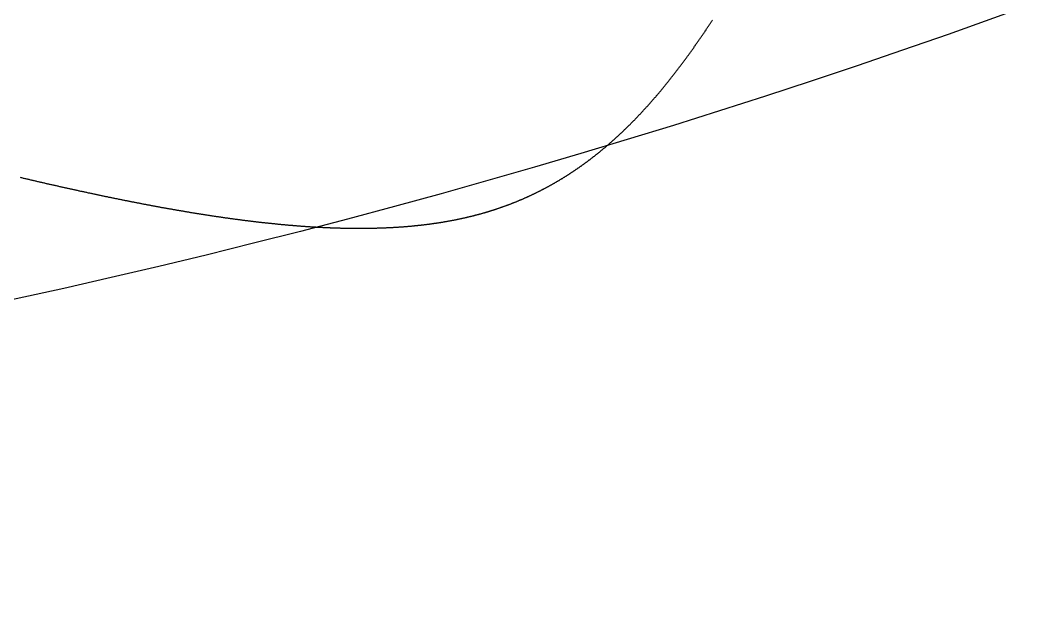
# Model space of a CAD drawing. Header units: millimetres. Extents: x 88 to 97873, y 32 to 55088.
# Drawn here: x 48501.307 to 48502.791, y 5017.401 to 5018.252 of the extents above; entities that cross this region are included whole.
import ezdxf

# ---------------------------------------------------------------- set-up
doc = ezdxf.new("R2010")
doc.units = ezdxf.units.MM
doc.header["$LTSCALE"] = 0.3

msp = doc.modelspace()

# ---------------------------------------------------------------- linework, layer by layer
msp.add_lwpolyline([(48501.3062, 5018.0246), (48501.3073, 5018.0244), (48501.3085, 5018.0241), (48501.3096, 5018.0238), (48501.3108, 5018.0235), (48501.3119, 5018.0233), (48501.3131, 5018.023), (48501.3142, 5018.0227), (48501.3154, 5018.0225), (48501.3166, 5018.0222), (48501.3177, 5018.0219), (48501.3189, 5018.0217), (48501.32, 5018.0214), (48501.3212, 5018.0211), (48501.3223, 5018.0209), (48501.3235, 5018.0206), (48501.3246, 5018.0203), (48501.3257, 5018.0201), (48501.3269, 5018.0198), (48501.328, 5018.0195), (48501.3292, 5018.0193), (48501.3303, 5018.019), (48501.3315, 5018.0187), (48501.3326, 5018.0185), (48501.3338, 5018.0182), (48501.3349, 5018.0179), (48501.3361, 5018.0177), (48501.3372, 5018.0174), (48501.3383, 5018.0171), (48501.3395, 5018.0169), (48501.3406, 5018.0166), (48501.3418, 5018.0164), (48501.3429, 5018.0161), (48501.344, 5018.0158), (48501.3452, 5018.0156), (48501.3463, 5018.0153), (48501.3475, 5018.0151), (48501.3486, 5018.0148), (48501.3497, 5018.0145), (48501.3509, 5018.0143), (48501.352, 5018.014), (48501.3532, 5018.0138), (48501.3543, 5018.0135), (48501.3554, 5018.0133), (48501.3566, 5018.013), (48501.3577, 5018.0127), (48501.3588, 5018.0125), (48501.36, 5018.0122), (48501.3611, 5018.012), (48501.3622, 5018.0117), (48501.3634, 5018.0115), (48501.3645, 5018.0112), (48501.3656, 5018.011), (48501.3668, 5018.0107), (48501.3679, 5018.0105), (48501.369, 5018.0102), (48501.3702, 5018.0099), (48501.3713, 5018.0097), (48501.3724, 5018.0094), (48501.3735, 5018.0092), (48501.3747, 5018.0089), (48501.3758, 5018.0087), (48501.3769, 5018.0084), (48501.378, 5018.0082), (48501.3792, 5018.0079), (48501.3803, 5018.0077), (48501.3814, 5018.0074), (48501.3825, 5018.0072), (48501.3837, 5018.007), (48501.3848, 5018.0067), (48501.3859, 5018.0065), (48501.387, 5018.0062), (48501.3882, 5018.006), (48501.3893, 5018.0057), (48501.3904, 5018.0055), (48501.3915, 5018.0052), (48501.3926, 5018.005), (48501.3938, 5018.0047), (48501.3949, 5018.0045), (48501.396, 5018.0043), (48501.3971, 5018.004), (48501.3982, 5018.0038), (48501.3994, 5018.0035), (48501.4005, 5018.0033), (48501.4016, 5018.0031), (48501.4027, 5018.0028), (48501.4038, 5018.0026), (48501.4049, 5018.0023), (48501.406, 5018.0021), (48501.4072, 5018.0019), (48501.4083, 5018.0016), (48501.4094, 5018.0014), (48501.4105, 5018.0011), (48501.4116, 5018.0009), (48501.4127, 5018.0007), (48501.4138, 5018.0004), (48501.4149, 5018.0002), (48501.4161, 5018), (48501.4172, 5017.9997), (48501.4183, 5017.9995), (48501.4194, 5017.9993), (48501.4205, 5017.999), (48501.4216, 5017.9988), (48501.4227, 5017.9986), (48501.4238, 5017.9983), (48501.4249, 5017.9981), (48501.426, 5017.9979), (48501.4271, 5017.9976), (48501.4282, 5017.9974), (48501.4293, 5017.9972), (48501.4304, 5017.9969), (48501.4315, 5017.9967), (48501.4326, 5017.9965), (48501.4337, 5017.9963), (48501.4348, 5017.996), (48501.4359, 5017.9958), (48501.437, 5017.9956), (48501.4381, 5017.9953), (48501.4392, 5017.9951), (48501.4403, 5017.9949), (48501.4414, 5017.9947), (48501.4425, 5017.9944), (48501.4436, 5017.9942), (48501.4447, 5017.994), (48501.4458, 5017.9938), (48501.4469, 5017.9936), (48501.448, 5017.9933), (48501.4491, 5017.9931), (48501.4502, 5017.9929), (48501.4513, 5017.9927), (48501.4524, 5017.9924), (48501.4535, 5017.9922), (48501.4546, 5017.992), (48501.4557, 5017.9918), (48501.4568, 5017.9916), (48501.4579, 5017.9913), (48501.459, 5017.9911), (48501.46, 5017.9909), (48501.4611, 5017.9907), (48501.4622, 5017.9905), (48501.4633, 5017.9903), (48501.4644, 5017.99), (48501.4655, 5017.9898), (48501.4666, 5017.9896), (48501.4677, 5017.9894), (48501.4687, 5017.9892), (48501.4698, 5017.989), (48501.4709, 5017.9888), (48501.472, 5017.9886), (48501.4731, 5017.9883), (48501.4742, 5017.9881), (48501.4752, 5017.9879), (48501.4763, 5017.9877), (48501.4774, 5017.9875), (48501.4785, 5017.9873), (48501.4796, 5017.9871), (48501.4806, 5017.9869), (48501.4817, 5017.9867), (48501.4828, 5017.9865), (48501.4839, 5017.9863), (48501.485, 5017.986), (48501.486, 5017.9858), (48501.4871, 5017.9856), (48501.4882, 5017.9854), (48501.4893, 5017.9852), (48501.4903, 5017.985), (48501.4914, 5017.9848), (48501.4925, 5017.9846), (48501.4936, 5017.9844), (48501.4946, 5017.9842), (48501.4957, 5017.984), (48501.4968, 5017.9838), (48501.4979, 5017.9836), (48501.4989, 5017.9834), (48501.5, 5017.9832), (48501.5011, 5017.983), (48501.5021, 5017.9828), (48501.5032, 5017.9826), (48501.5043, 5017.9824), (48501.5053, 5017.9822), (48501.5064, 5017.982), (48501.5075, 5017.9818), (48501.5085, 5017.9816), (48501.5096, 5017.9814), (48501.5107, 5017.9812), (48501.5117, 5017.981), (48501.5128, 5017.9809), (48501.5139, 5017.9807), (48501.5149, 5017.9805), (48501.516, 5017.9803), (48501.517, 5017.9801), (48501.5181, 5017.9799), (48501.5192, 5017.9797), (48501.5202, 5017.9795), (48501.5213, 5017.9793), (48501.5223, 5017.9791), (48501.5234, 5017.979), (48501.5245, 5017.9788), (48501.5255, 5017.9786), (48501.5266, 5017.9784), (48501.5276, 5017.9782), (48501.5287, 5017.978), (48501.5297, 5017.9778), (48501.5308, 5017.9777), (48501.5319, 5017.9775), (48501.5329, 5017.9773), (48501.534, 5017.9771), (48501.535, 5017.9769), (48501.5361, 5017.9767), (48501.5371, 5017.9766), (48501.5382, 5017.9764), (48501.5392, 5017.9762), (48501.5403, 5017.976), (48501.5413, 5017.9758), (48501.5424, 5017.9757), (48501.5434, 5017.9755), (48501.5445, 5017.9753), (48501.5455, 5017.9751), (48501.5466, 5017.9749), (48501.5476, 5017.9748), (48501.5486, 5017.9746), (48501.5497, 5017.9744), (48501.5507, 5017.9743), (48501.5518, 5017.9741), (48501.5528, 5017.9739), (48501.5539, 5017.9737), (48501.5549, 5017.9736), (48501.5559, 5017.9734), (48501.557, 5017.9732), (48501.558, 5017.973), (48501.5591, 5017.9729), (48501.5601, 5017.9727), (48501.5611, 5017.9725), (48501.5622, 5017.9724), (48501.5632, 5017.9722), (48501.5643, 5017.972), (48501.5653, 5017.9719), (48501.5663, 5017.9717), (48501.5674, 5017.9715), (48501.5684, 5017.9714), (48501.5694, 5017.9712), (48501.5705, 5017.971), (48501.5715, 5017.9709), (48501.5725, 5017.9707), (48501.5736, 5017.9706), (48501.5746, 5017.9704), (48501.5756, 5017.9702), (48501.5767, 5017.9701), (48501.5777, 5017.9699), (48501.5787, 5017.9698), (48501.5797, 5017.9696), (48501.5808, 5017.9694), (48501.5818, 5017.9693), (48501.5828, 5017.9691), (48501.5838, 5017.969), (48501.5849, 5017.9688), (48501.5859, 5017.9687), (48501.5869, 5017.9685), (48501.5879, 5017.9684), (48501.589, 5017.9682), (48501.59, 5017.9681), (48501.591, 5017.9679), (48501.592, 5017.9678), (48501.5931, 5017.9676), (48501.5941, 5017.9675), (48501.5951, 5017.9673), (48501.5961, 5017.9672), (48501.5971, 5017.967), (48501.5981, 5017.9669), (48501.5992, 5017.9667), (48501.6002, 5017.9666), (48501.6012, 5017.9664), (48501.6022, 5017.9663), (48501.6032, 5017.9661), (48501.6042, 5017.966), (48501.6053, 5017.9658), (48501.6063, 5017.9657), (48501.6073, 5017.9656), (48501.6083, 5017.9654), (48501.6093, 5017.9653), (48501.6103, 5017.9651), (48501.6113, 5017.965), (48501.6123, 5017.9649), (48501.6133, 5017.9647), (48501.6144, 5017.9646), (48501.6154, 5017.9644), (48501.6164, 5017.9643), (48501.6174, 5017.9642), (48501.6184, 5017.964), (48501.6194, 5017.9639), (48501.6204, 5017.9638), (48501.6214, 5017.9636), (48501.6224, 5017.9635), (48501.6234, 5017.9634), (48501.6244, 5017.9632), (48501.6254, 5017.9631), (48501.6264, 5017.963), (48501.6274, 5017.9628), (48501.6284, 5017.9627), (48501.6294, 5017.9626), (48501.6304, 5017.9625), (48501.6314, 5017.9623), (48501.6324, 5017.9622), (48501.6334, 5017.9621), (48501.6344, 5017.9619), (48501.6354, 5017.9618), (48501.6364, 5017.9617), (48501.6374, 5017.9616), (48501.6384, 5017.9614), (48501.6394, 5017.9613), (48501.6404, 5017.9612), (48501.6414, 5017.9611), (48501.6423, 5017.961), (48501.6433, 5017.9608), (48501.6443, 5017.9607), (48501.6453, 5017.9606), (48501.6463, 5017.9605), (48501.6473, 5017.9604), (48501.6483, 5017.9603), (48501.6493, 5017.9601), (48501.6503, 5017.96), (48501.6512, 5017.9599), (48501.6522, 5017.9598), (48501.6532, 5017.9597), (48501.6542, 5017.9596), (48501.6552, 5017.9595), (48501.6562, 5017.9593), (48501.6572, 5017.9592), (48501.6581, 5017.9591), (48501.6591, 5017.959), (48501.6601, 5017.9589), (48501.6611, 5017.9588), (48501.6621, 5017.9587), (48501.663, 5017.9586), (48501.664, 5017.9585), (48501.665, 5017.9584), (48501.666, 5017.9583), (48501.6669, 5017.9582), (48501.6679, 5017.9581), (48501.6689, 5017.958), (48501.6699, 5017.9579), (48501.6708, 5017.9578), (48501.6718, 5017.9577), (48501.6728, 5017.9576), (48501.6738, 5017.9575), (48501.6747, 5017.9574), (48501.6757, 5017.9573), (48501.6767, 5017.9572), (48501.6776, 5017.9571), (48501.6786, 5017.957), (48501.6796, 5017.9569), (48501.6805, 5017.9568), (48501.6815, 5017.9567), (48501.6825, 5017.9566), (48501.6834, 5017.9565), (48501.6844, 5017.9564), (48501.6854, 5017.9563), (48501.6863, 5017.9562), (48501.6873, 5017.9561), (48501.6883, 5017.956), (48501.6892, 5017.956), (48501.6902, 5017.9559), (48501.6912, 5017.9558), (48501.6921, 5017.9557), (48501.6931, 5017.9556), (48501.694, 5017.9555), (48501.695, 5017.9554), (48501.6959, 5017.9553), (48501.6969, 5017.9553), (48501.6979, 5017.9552), (48501.6988, 5017.9551), (48501.6998, 5017.955), (48501.7007, 5017.9549), (48501.7017, 5017.9549), (48501.7026, 5017.9548), (48501.7036, 5017.9547), (48501.7045, 5017.9546), (48501.7055, 5017.9545), (48501.7064, 5017.9545), (48501.7074, 5017.9544), (48501.7083, 5017.9543), (48501.7093, 5017.9542), (48501.7102, 5017.9542), (48501.7112, 5017.9541), (48501.7121, 5017.954), (48501.7131, 5017.954), (48501.714, 5017.9539), (48501.715, 5017.9538), (48501.7159, 5017.9538), (48501.7169, 5017.9537), (48501.7178, 5017.9536), (48501.7187, 5017.9535), (48501.7197, 5017.9535), (48501.7206, 5017.9534), (48501.7216, 5017.9534), (48501.7225, 5017.9533), (48501.7234, 5017.9532), (48501.7244, 5017.9532), (48501.7253, 5017.9531), (48501.7263, 5017.953), (48501.7272, 5017.953), (48501.7281, 5017.9529), (48501.7291, 5017.9529), (48501.73, 5017.9528), (48501.7309, 5017.9527), (48501.7319, 5017.9527), (48501.7328, 5017.9526), (48501.7337, 5017.9526), (48501.7347, 5017.9525), (48501.7356, 5017.9525), (48501.7365, 5017.9524), (48501.7374, 5017.9524), (48501.7384, 5017.9523), (48501.7393, 5017.9523), (48501.7402, 5017.9522), (48501.7412, 5017.9522), (48501.7421, 5017.9521), (48501.743, 5017.9521), (48501.7439, 5017.952), (48501.7449, 5017.952), (48501.7458, 5017.9519), (48501.7467, 5017.9519), (48501.7476, 5017.9518), (48501.7485, 5017.9518), (48501.7495, 5017.9517), (48501.7504, 5017.9517), (48501.7513, 5017.9517), (48501.7522, 5017.9516), (48501.7531, 5017.9516), (48501.7541, 5017.9515), (48501.755, 5017.9515), (48501.7559, 5017.9515), (48501.7568, 5017.9514), (48501.7577, 5017.9514), (48501.7586, 5017.9514), (48501.7595, 5017.9513), (48501.7605, 5017.9513), (48501.7614, 5017.9513), (48501.7623, 5017.9512), (48501.7632, 5017.9512), (48501.7641, 5017.9512), (48501.765, 5017.9511), (48501.7659, 5017.9511), (48501.7668, 5017.9511), (48501.7677, 5017.9511), (48501.7686, 5017.951), (48501.7695, 5017.951), (48501.7705, 5017.951), (48501.7714, 5017.9509), (48501.7723, 5017.9509), (48501.7732, 5017.9509), (48501.7741, 5017.9509), (48501.775, 5017.9509), (48501.7759, 5017.9508), (48501.7768, 5017.9508), (48501.7777, 5017.9508), (48501.7786, 5017.9508), (48501.7795, 5017.9508), (48501.7804, 5017.9507), (48501.7813, 5017.9507), (48501.7822, 5017.9507), (48501.7831, 5017.9507), (48501.7839, 5017.9507), (48501.7848, 5017.9507), (48501.7857, 5017.9507), (48501.7866, 5017.9507), (48501.7875, 5017.9506), (48501.7884, 5017.9506), (48501.7893, 5017.9506), (48501.7902, 5017.9506), (48501.7911, 5017.9506), (48501.792, 5017.9506), (48501.7929, 5017.9506), (48501.7937, 5017.9506), (48501.7946, 5017.9506), (48501.7955, 5017.9506), (48501.7964, 5017.9506), (48501.7973, 5017.9506), (48501.7982, 5017.9506), (48501.7991, 5017.9506), (48501.7999, 5017.9506), (48501.8008, 5017.9506), (48501.8017, 5017.9506), (48501.8026, 5017.9506), (48501.8035, 5017.9506), (48501.8043, 5017.9506), (48501.8052, 5017.9506), (48501.8061, 5017.9506), (48501.807, 5017.9506), (48501.8079, 5017.9506), (48501.8087, 5017.9506), (48501.8096, 5017.9506), (48501.8105, 5017.9507), (48501.8113, 5017.9507), (48501.8122, 5017.9507), (48501.8131, 5017.9507), (48501.814, 5017.9507), (48501.8148, 5017.9507), (48501.8157, 5017.9507), (48501.8166, 5017.9507), (48501.8174, 5017.9508), (48501.8183, 5017.9508), (48501.8192, 5017.9508), (48501.82, 5017.9508), (48501.8209, 5017.9508), (48501.8218, 5017.9509), (48501.8226, 5017.9509), (48501.8235, 5017.9509), (48501.8244, 5017.9509), (48501.8252, 5017.951), (48501.8261, 5017.951), (48501.827, 5017.951), (48501.8278, 5017.951), (48501.8287, 5017.9511), (48501.8295, 5017.9511), (48501.8304, 5017.9511), (48501.8312, 5017.9511), (48501.8321, 5017.9512), (48501.833, 5017.9512), (48501.8338, 5017.9512), (48501.8347, 5017.9513), (48501.8355, 5017.9513), (48501.8364, 5017.9513), (48501.8372, 5017.9514), (48501.8381, 5017.9514), (48501.8389, 5017.9515), (48501.8398, 5017.9515), (48501.8406, 5017.9515), (48501.8415, 5017.9516), (48501.8423, 5017.9516), (48501.8432, 5017.9517), (48501.844, 5017.9517), (48501.8449, 5017.9517), (48501.8457, 5017.9518), (48501.8466, 5017.9518), (48501.8474, 5017.9519), (48501.8482, 5017.9519), (48501.8491, 5017.952), (48501.8499, 5017.952), (48501.8508, 5017.9521), (48501.8516, 5017.9521), (48501.8524, 5017.9522), (48501.8533, 5017.9522), (48501.8541, 5017.9523), (48501.855, 5017.9523), (48501.8558, 5017.9524), (48501.8566, 5017.9525), (48501.8575, 5017.9525), (48501.8583, 5017.9526), (48501.8591, 5017.9526), (48501.86, 5017.9527), (48501.8608, 5017.9527), (48501.8616, 5017.9528), (48501.8625, 5017.9529), (48501.8633, 5017.9529), (48501.8641, 5017.953), (48501.8649, 5017.9531), (48501.8658, 5017.9531), (48501.8666, 5017.9532), (48501.8674, 5017.9533), (48501.8683, 5017.9533), (48501.8691, 5017.9534), (48501.8699, 5017.9535), (48501.8707, 5017.9535), (48501.8715, 5017.9536), (48501.8724, 5017.9537), (48501.8732, 5017.9538), (48501.874, 5017.9538), (48501.8748, 5017.9539), (48501.8756, 5017.954), (48501.8765, 5017.9541), (48501.8773, 5017.9541), (48501.8781, 5017.9542), (48501.8789, 5017.9543), (48501.8797, 5017.9544), (48501.8805, 5017.9545), (48501.8814, 5017.9545), (48501.8822, 5017.9546), (48501.883, 5017.9547), (48501.8838, 5017.9548), (48501.8846, 5017.9549), (48501.8854, 5017.955), (48501.8862, 5017.9551), (48501.887, 5017.9551), (48501.8878, 5017.9552), (48501.8886, 5017.9553), (48501.8895, 5017.9554), (48501.8903, 5017.9555), (48501.8911, 5017.9556), (48501.8919, 5017.9557), (48501.8927, 5017.9558), (48501.8935, 5017.9559), (48501.8943, 5017.956), (48501.8951, 5017.9561), (48501.8959, 5017.9562), (48501.8967, 5017.9563), (48501.8975, 5017.9564), (48501.8983, 5017.9565), (48501.8991, 5017.9566), (48501.8999, 5017.9567), (48501.9007, 5017.9568), (48501.9015, 5017.9569), (48501.9023, 5017.957), (48501.903, 5017.9571), (48501.9038, 5017.9572), (48501.9046, 5017.9573), (48501.9054, 5017.9574), (48501.9062, 5017.9575), (48501.907, 5017.9577), (48501.9078, 5017.9578), (48501.9086, 5017.9579), (48501.9094, 5017.958), (48501.9101, 5017.9581), (48501.9109, 5017.9582), (48501.9117, 5017.9583), (48501.9125, 5017.9585), (48501.9133, 5017.9586), (48501.9141, 5017.9587), (48501.9149, 5017.9588), (48501.9156, 5017.9589), (48501.9164, 5017.9591), (48501.9172, 5017.9592), (48501.918, 5017.9593), (48501.9188, 5017.9594), (48501.9195, 5017.9596), (48501.9203, 5017.9597), (48501.9211, 5017.9598), (48501.9219, 5017.96), (48501.9226, 5017.9601), (48501.9234, 5017.9602), (48501.9242, 5017.9604), (48501.9249, 5017.9605), (48501.9257, 5017.9606), (48501.9265, 5017.9608), (48501.9273, 5017.9609), (48501.928, 5017.961), (48501.9288, 5017.9612), (48501.9296, 5017.9613), (48501.9303, 5017.9614), (48501.9311, 5017.9616), (48501.9319, 5017.9617), (48501.9326, 5017.9619), (48501.9334, 5017.962), (48501.9342, 5017.9622), (48501.9349, 5017.9623), (48501.9357, 5017.9625), (48501.9364, 5017.9626), (48501.9372, 5017.9627), (48501.938, 5017.9629), (48501.9387, 5017.963), (48501.9395, 5017.9632), (48501.9402, 5017.9634), (48501.941, 5017.9635), (48501.9417, 5017.9637), (48501.9425, 5017.9638), (48501.9432, 5017.964), (48501.944, 5017.9641), (48501.9447, 5017.9643), (48501.9455, 5017.9644), (48501.9462, 5017.9646), (48501.947, 5017.9648), (48501.9477, 5017.9649), (48501.9485, 5017.9651), (48501.9492, 5017.9653), (48501.95, 5017.9654), (48501.9507, 5017.9656), (48501.9515, 5017.9658), (48501.9522, 5017.9659), (48501.953, 5017.9661), (48501.9537, 5017.9663), (48501.9544, 5017.9664), (48501.9552, 5017.9666), (48501.9559, 5017.9668), (48501.9567, 5017.967), (48501.9574, 5017.9671), (48501.9581, 5017.9673), (48501.9589, 5017.9675), (48501.9596, 5017.9677), (48501.9603, 5017.9678), (48501.9611, 5017.968), (48501.9618, 5017.9682), (48501.9625, 5017.9684), (48501.9633, 5017.9686), (48501.964, 5017.9687), (48501.9647, 5017.9689), (48501.9655, 5017.9691), (48501.9662, 5017.9693), (48501.9669, 5017.9695), (48501.9677, 5017.9697), (48501.9684, 5017.9699), (48501.9691, 5017.9701), (48501.9698, 5017.9703), (48501.9706, 5017.9704), (48501.9713, 5017.9706), (48501.972, 5017.9708), (48501.9727, 5017.971), (48501.9735, 5017.9712), (48501.9742, 5017.9714), (48501.9749, 5017.9716), (48501.9756, 5017.9718), (48501.9763, 5017.972), (48501.977, 5017.9722), (48501.9778, 5017.9724), (48501.9785, 5017.9726), (48501.9792, 5017.9728), (48501.9799, 5017.973), (48501.9806, 5017.9732), (48501.9813, 5017.9735), (48501.982, 5017.9737), (48501.9828, 5017.9739), (48501.9835, 5017.9741), (48501.9842, 5017.9743), (48501.9849, 5017.9745), (48501.9856, 5017.9747), (48501.9863, 5017.9749), (48501.987, 5017.9751), (48501.9877, 5017.9754), (48501.9884, 5017.9756), (48501.9891, 5017.9758), (48501.9898, 5017.976), (48501.9905, 5017.9762), (48501.9912, 5017.9765), (48501.9919, 5017.9767), (48501.9926, 5017.9769), (48501.9933, 5017.9771), (48501.994, 5017.9773), (48501.9947, 5017.9776), (48501.9954, 5017.9778), (48501.9961, 5017.978), (48501.9968, 5017.9783), (48501.9975, 5017.9785), (48501.9982, 5017.9787), (48501.9989, 5017.9789), (48501.9996, 5017.9792), (48502.0003, 5017.9794), (48502.001, 5017.9796), (48502.0017, 5017.9799), (48502.0024, 5017.9801), (48502.0031, 5017.9804), (48502.0038, 5017.9806), (48502.0045, 5017.9808), (48502.0052, 5017.9811), (48502.0058, 5017.9813), (48502.0065, 5017.9816), (48502.0072, 5017.9818), (48502.0079, 5017.982), (48502.0086, 5017.9823), (48502.0093, 5017.9825), (48502.01, 5017.9828), (48502.0106, 5017.983), (48502.0113, 5017.9833), (48502.012, 5017.9835), (48502.0127, 5017.9838), (48502.0134, 5017.984), (48502.014, 5017.9843), (48502.0147, 5017.9845), (48502.0154, 5017.9848), (48502.0161, 5017.985), (48502.0168, 5017.9853), (48502.0174, 5017.9856), (48502.0181, 5017.9858), (48502.0188, 5017.9861), (48502.0195, 5017.9863), (48502.0201, 5017.9866), (48502.0208, 5017.9869), (48502.0215, 5017.9871), (48502.0221, 5017.9874), (48502.0228, 5017.9876), (48502.0235, 5017.9879), (48502.0241, 5017.9882), (48502.0248, 5017.9884), (48502.0255, 5017.9887), (48502.0262, 5017.989), (48502.0268, 5017.9892), (48502.0275, 5017.9895), (48502.0282, 5017.9898), (48502.0288, 5017.9901), (48502.0295, 5017.9903), (48502.0301, 5017.9906), (48502.0308, 5017.9909), (48502.0315, 5017.9912), (48502.0321, 5017.9914), (48502.0328, 5017.9917), (48502.0334, 5017.992), (48502.0341, 5017.9923), (48502.0348, 5017.9926), (48502.0354, 5017.9928), (48502.0361, 5017.9931), (48502.0367, 5017.9934), (48502.0374, 5017.9937), (48502.038, 5017.994), (48502.0387, 5017.9943), (48502.0394, 5017.9946), (48502.04, 5017.9949), (48502.0407, 5017.9951), (48502.0413, 5017.9954), (48502.042, 5017.9957), (48502.0426, 5017.996), (48502.0433, 5017.9963), (48502.0439, 5017.9966), (48502.0446, 5017.9969), (48502.0452, 5017.9972), (48502.0459, 5017.9975), (48502.0465, 5017.9978), (48502.0472, 5017.9981), (48502.0478, 5017.9984), (48502.0484, 5017.9987), (48502.0491, 5017.999), (48502.0497, 5017.9993), (48502.0504, 5017.9996), (48502.051, 5017.9999), (48502.0517, 5018.0002), (48502.0523, 5018.0005), (48502.0529, 5018.0008), (48502.0536, 5018.0011), (48502.0542, 5018.0014), (48502.0549, 5018.0018), (48502.0555, 5018.0021), (48502.0561, 5018.0024), (48502.0568, 5018.0027), (48502.0574, 5018.003), (48502.058, 5018.0033), (48502.0587, 5018.0036), (48502.0593, 5018.004), (48502.06, 5018.0043), (48502.0606, 5018.0046), (48502.0612, 5018.0049), (48502.0618, 5018.0052), (48502.0625, 5018.0055), (48502.0631, 5018.0059), (48502.0637, 5018.0062), (48502.0644, 5018.0065), (48502.065, 5018.0068), (48502.0656, 5018.0072), (48502.0663, 5018.0075), (48502.0669, 5018.0078), (48502.0675, 5018.0082), (48502.0681, 5018.0085), (48502.0688, 5018.0088), (48502.0694, 5018.0091), (48502.07, 5018.0095), (48502.0706, 5018.0098), (48502.0713, 5018.0101), (48502.0719, 5018.0105), (48502.0725, 5018.0108), (48502.0731, 5018.0112), (48502.0737, 5018.0115), (48502.0744, 5018.0118), (48502.075, 5018.0122), (48502.0756, 5018.0125), (48502.0762, 5018.0129), (48502.0768, 5018.0132), (48502.0775, 5018.0135), (48502.0781, 5018.0139), (48502.0787, 5018.0142), (48502.0793, 5018.0146), (48502.0799, 5018.0149), (48502.0805, 5018.0153), (48502.0811, 5018.0156), (48502.0818, 5018.016), (48502.0824, 5018.0163), (48502.083, 5018.0167), (48502.0836, 5018.017), (48502.0842, 5018.0174), (48502.0848, 5018.0177), (48502.0854, 5018.0181), (48502.086, 5018.0184), (48502.0866, 5018.0188), (48502.0872, 5018.0192), (48502.0879, 5018.0195), (48502.0885, 5018.0199), (48502.0891, 5018.0202), (48502.0897, 5018.0206), (48502.0903, 5018.021), (48502.0909, 5018.0213), (48502.0915, 5018.0217), (48502.0921, 5018.022), (48502.0927, 5018.0224), (48502.0933, 5018.0228), (48502.0939, 5018.0231), (48502.0945, 5018.0235), (48502.0951, 5018.0239), (48502.0957, 5018.0243), (48502.0963, 5018.0246), (48502.0969, 5018.025), (48502.0975, 5018.0254), (48502.0981, 5018.0257), (48502.0987, 5018.0261), (48502.0993, 5018.0265), (48502.0999, 5018.0269), (48502.1005, 5018.0273), (48502.1011, 5018.0276), (48502.1017, 5018.028), (48502.1023, 5018.0284), (48502.1029, 5018.0288), (48502.1035, 5018.0292), (48502.104, 5018.0295), (48502.1046, 5018.0299), (48502.1052, 5018.0303), (48502.1058, 5018.0307), (48502.1064, 5018.0311), (48502.107, 5018.0315), (48502.1076, 5018.0319), (48502.1082, 5018.0322), (48502.1088, 5018.0326), (48502.1094, 5018.033), (48502.1099, 5018.0334), (48502.1105, 5018.0338), (48502.1111, 5018.0342), (48502.1117, 5018.0346), (48502.1123, 5018.035), (48502.1129, 5018.0354), (48502.1135, 5018.0358), (48502.114, 5018.0362), (48502.1146, 5018.0366), (48502.1152, 5018.037), (48502.1158, 5018.0374), (48502.1164, 5018.0378), (48502.1169, 5018.0382), (48502.1175, 5018.0386), (48502.1181, 5018.039), (48502.1187, 5018.0394), (48502.1193, 5018.0398), (48502.1198, 5018.0402), (48502.1204, 5018.0406), (48502.121, 5018.041), (48502.1216, 5018.0414), (48502.1222, 5018.0418), (48502.1227, 5018.0423), (48502.1233, 5018.0427), (48502.1239, 5018.0431), (48502.1245, 5018.0435), (48502.125, 5018.0439), (48502.1256, 5018.0443), (48502.1262, 5018.0447), (48502.1267, 5018.0452), (48502.1273, 5018.0456), (48502.1279, 5018.046), (48502.1285, 5018.0464), (48502.129, 5018.0468), (48502.1296, 5018.0473), (48502.1302, 5018.0477), (48502.1307, 5018.0481), (48502.1313, 5018.0485), (48502.1319, 5018.049), (48502.1324, 5018.0494), (48502.133, 5018.0498), (48502.1336, 5018.0502), (48502.1341, 5018.0507), (48502.1347, 5018.0511), (48502.1353, 5018.0515), (48502.1358, 5018.052), (48502.1364, 5018.0524), (48502.137, 5018.0528), (48502.1375, 5018.0533), (48502.1381, 5018.0537), (48502.1387, 5018.0541), (48502.1392, 5018.0546), (48502.1398, 5018.055), (48502.1403, 5018.0554), (48502.1409, 5018.0559), (48502.1415, 5018.0563), (48502.142, 5018.0568), (48502.1426, 5018.0572), (48502.1431, 5018.0576), (48502.1437, 5018.0581), (48502.1443, 5018.0585), (48502.1448, 5018.059), (48502.1454, 5018.0594), (48502.1459, 5018.0599), (48502.1465, 5018.0603), (48502.147, 5018.0608), (48502.1476, 5018.0612), (48502.1481, 5018.0617), (48502.1487, 5018.0621), (48502.1493, 5018.0626), (48502.1498, 5018.063), (48502.1504, 5018.0635), (48502.1509, 5018.0639), (48502.1515, 5018.0644), (48502.152, 5018.0648), (48502.1526, 5018.0653), (48502.1531, 5018.0658), (48502.1537, 5018.0662), (48502.1542, 5018.0667), (48502.1548, 5018.0671), (48502.1553, 5018.0676), (48502.1559, 5018.0681), (48502.1564, 5018.0685), (48502.157, 5018.069), (48502.1575, 5018.0695), (48502.1581, 5018.0699), (48502.1586, 5018.0704), (48502.1591, 5018.0709), (48502.1597, 5018.0713), (48502.1602, 5018.0718), (48502.1608, 5018.0723), (48502.1613, 5018.0727), (48502.1619, 5018.0732), (48502.1624, 5018.0737), (48502.163, 5018.0742), (48502.1635, 5018.0746), (48502.164, 5018.0751), (48502.1646, 5018.0756), (48502.1651, 5018.0761), (48502.1657, 5018.0765), (48502.1662, 5018.077), (48502.1667, 5018.0775), (48502.1673, 5018.078), (48502.1678, 5018.0785), (48502.1684, 5018.0789), (48502.1689, 5018.0794), (48502.1694, 5018.0799), (48502.17, 5018.0804), (48502.1705, 5018.0809), (48502.171, 5018.0814), (48502.1716, 5018.0819), (48502.1721, 5018.0823), (48502.1727, 5018.0828), (48502.1732, 5018.0833), (48502.1737, 5018.0838), (48502.1743, 5018.0843), (48502.1748, 5018.0848), (48502.1753, 5018.0853), (48502.1759, 5018.0858), (48502.1764, 5018.0863), (48502.1769, 5018.0868), (48502.1775, 5018.0873), (48502.178, 5018.0878), (48502.1785, 5018.0883), (48502.179, 5018.0888), (48502.1796, 5018.0893), (48502.1801, 5018.0898), (48502.1806, 5018.0903), (48502.1812, 5018.0908), (48502.1817, 5018.0913), (48502.1822, 5018.0918), (48502.1828, 5018.0923), (48502.1833, 5018.0928), (48502.1838, 5018.0933), (48502.1843, 5018.0938), (48502.1849, 5018.0943), (48502.1854, 5018.0948), (48502.1859, 5018.0953), (48502.1864, 5018.0958), (48502.187, 5018.0963), (48502.1875, 5018.0969), (48502.188, 5018.0974), (48502.1885, 5018.0979), (48502.1891, 5018.0984), (48502.1896, 5018.0989), (48502.1901, 5018.0994), (48502.1906, 5018.0999), (48502.1911, 5018.1005), (48502.1917, 5018.101), (48502.1922, 5018.1015), (48502.1927, 5018.102), (48502.1932, 5018.1025), (48502.1938, 5018.1031), (48502.1943, 5018.1036), (48502.1948, 5018.1041), (48502.1953, 5018.1046), (48502.1958, 5018.1052), (48502.1964, 5018.1057), (48502.1969, 5018.1062), (48502.1974, 5018.1067), (48502.1979, 5018.1073), (48502.1984, 5018.1078), (48502.1989, 5018.1083), (48502.1995, 5018.1089), (48502.2, 5018.1094), (48502.2005, 5018.1099), (48502.201, 5018.1105), (48502.2015, 5018.111), (48502.202, 5018.1115), (48502.2025, 5018.1121), (48502.2031, 5018.1126), (48502.2036, 5018.1131), (48502.2041, 5018.1137), (48502.2046, 5018.1142), (48502.2051, 5018.1148), (48502.2056, 5018.1153), (48502.2061, 5018.1158), (48502.2067, 5018.1164), (48502.2072, 5018.1169), (48502.2077, 5018.1175), (48502.2082, 5018.118), (48502.2087, 5018.1186), (48502.2092, 5018.1191), (48502.2097, 5018.1197), (48502.2102, 5018.1202), (48502.2107, 5018.1208), (48502.2112, 5018.1213), (48502.2117, 5018.1219), (48502.2123, 5018.1224), (48502.2128, 5018.123), (48502.2133, 5018.1235), (48502.2138, 5018.1241), (48502.2143, 5018.1246), (48502.2148, 5018.1252), (48502.2153, 5018.1257), (48502.2158, 5018.1263), (48502.2163, 5018.1269), (48502.2168, 5018.1274), (48502.2173, 5018.128), (48502.2178, 5018.1285), (48502.2183, 5018.1291), (48502.2188, 5018.1297), (48502.2193, 5018.1302), (48502.2198, 5018.1308), (48502.2203, 5018.1314), (48502.2209, 5018.1319), (48502.2214, 5018.1325), (48502.2219, 5018.1331), (48502.2224, 5018.1336), (48502.2229, 5018.1342), (48502.2234, 5018.1348), (48502.2239, 5018.1353), (48502.2244, 5018.1359), (48502.2249, 5018.1365), (48502.2254, 5018.137), (48502.2259, 5018.1376), (48502.2264, 5018.1382), (48502.2269, 5018.1388), (48502.2274, 5018.1393), (48502.2279, 5018.1399), (48502.2284, 5018.1405), (48502.2289, 5018.1411), (48502.2294, 5018.1417), (48502.2299, 5018.1422), (48502.2304, 5018.1428), (48502.2308, 5018.1434), (48502.2313, 5018.144), (48502.2318, 5018.1446), (48502.2323, 5018.1451), (48502.2328, 5018.1457), (48502.2333, 5018.1463), (48502.2338, 5018.1469), (48502.2343, 5018.1475), (48502.2348, 5018.1481), (48502.2353, 5018.1487), (48502.2358, 5018.1493), (48502.2363, 5018.1498), (48502.2368, 5018.1504), (48502.2373, 5018.151), (48502.2378, 5018.1516), (48502.2383, 5018.1522), (48502.2388, 5018.1528), (48502.2393, 5018.1534), (48502.2398, 5018.154), (48502.2402, 5018.1546), (48502.2407, 5018.1552), (48502.2412, 5018.1558), (48502.2417, 5018.1564), (48502.2422, 5018.157), (48502.2427, 5018.1576), (48502.2432, 5018.1582), (48502.2437, 5018.1588), (48502.2442, 5018.1594), (48502.2447, 5018.16), (48502.2452, 5018.1606), (48502.2456, 5018.1612), (48502.2461, 5018.1618), (48502.2466, 5018.1624), (48502.2471, 5018.163), (48502.2476, 5018.1636), (48502.2481, 5018.1643), (48502.2486, 5018.1649), (48502.2491, 5018.1655), (48502.2496, 5018.1661), (48502.25, 5018.1667), (48502.2505, 5018.1673), (48502.251, 5018.1679), (48502.2515, 5018.1685), (48502.252, 5018.1692), (48502.2525, 5018.1698), (48502.253, 5018.1704), (48502.2534, 5018.171), (48502.2539, 5018.1716), (48502.2544, 5018.1722), (48502.2549, 5018.1729), (48502.2554, 5018.1735), (48502.2559, 5018.1741), (48502.2564, 5018.1747), (48502.2568, 5018.1754), (48502.2573, 5018.176), (48502.2578, 5018.1766), (48502.2583, 5018.1772), (48502.2588, 5018.1779), (48502.2593, 5018.1785), (48502.2597, 5018.1791), (48502.2602, 5018.1797), (48502.2607, 5018.1804), (48502.2612, 5018.181), (48502.2617, 5018.1816), (48502.2621, 5018.1823), (48502.2626, 5018.1829), (48502.2631, 5018.1835), (48502.2636, 5018.1842), (48502.2641, 5018.1848), (48502.2646, 5018.1854), (48502.265, 5018.1861), (48502.2655, 5018.1867), (48502.266, 5018.1873), (48502.2665, 5018.188), (48502.267, 5018.1886), (48502.2674, 5018.1893), (48502.2679, 5018.1899), (48502.2684, 5018.1905), (48502.2689, 5018.1912), (48502.2694, 5018.1918), (48502.2698, 5018.1925), (48502.2703, 5018.1931), (48502.2708, 5018.1938), (48502.2713, 5018.1944), (48502.2717, 5018.1951), (48502.2722, 5018.1957), (48502.2727, 5018.1964), (48502.2732, 5018.197), (48502.2737, 5018.1977), (48502.2741, 5018.1983), (48502.2746, 5018.199), (48502.2751, 5018.1996), (48502.2756, 5018.2003), (48502.276, 5018.2009), (48502.2765, 5018.2016), (48502.277, 5018.2022), (48502.2775, 5018.2029), (48502.2779, 5018.2035), (48502.2784, 5018.2042), (48502.2789, 5018.2049), (48502.2794, 5018.2055), (48502.2798, 5018.2062), (48502.2803, 5018.2068), (48502.2808, 5018.2075), (48502.2813, 5018.2082), (48502.2817, 5018.2088), (48502.2822, 5018.2095), (48502.2827, 5018.2102), (48502.2832, 5018.2108), (48502.2836, 5018.2115), (48502.2841, 5018.2121), (48502.2846, 5018.2128), (48502.2851, 5018.2135), (48502.2855, 5018.2142), (48502.286, 5018.2148), (48502.2865, 5018.2155), (48502.287, 5018.2162), (48502.2874, 5018.2168), (48502.2879, 5018.2175), (48502.2884, 5018.2182), (48502.2888, 5018.2189), (48502.2893, 5018.2195), (48502.2898, 5018.2202), (48502.2903, 5018.2209), (48502.2907, 5018.2216), (48502.2912, 5018.2222), (48502.2917, 5018.2229), (48502.2921, 5018.2236), (48502.2926, 5018.2243), (48502.2931, 5018.225), (48502.2936, 5018.2256), (48502.294, 5018.2263), (48502.2945, 5018.227), (48502.295, 5018.2277), (48502.2954, 5018.2284), (48502.2959, 5018.2291), (48502.2964, 5018.2298), (48502.2968, 5018.2304), (48502.2973, 5018.2311), (48502.2978, 5018.2318), (48502.2983, 5018.2325), (48502.2987, 5018.2332), (48502.2992, 5018.2339), (48502.2997, 5018.2346), (48502.3001, 5018.2353), (48502.3006, 5018.236), (48502.3011, 5018.2367), (48502.3015, 5018.2374), (48502.302, 5018.238), (48502.3025, 5018.2387), (48502.3029, 5018.2394), (48502.3034, 5018.2401), (48502.3039, 5018.2408), (48502.3043, 5018.2415), (48502.3048, 5018.2422), (48502.3053, 5018.2429), (48502.3057, 5018.2436), (48502.3062, 5018.2443), (48502.3067, 5018.245), (48502.3072, 5018.2457), (48502.3076, 5018.2464), (48502.3081, 5018.2472), (48502.3086, 5018.2479), (48502.309, 5018.2486), (48502.3095, 5018.2493), (48502.31, 5018.25), (48502.3104, 5018.2507), (48502.3109, 5018.2514), (48502.3114, 5018.2521), (48502.3118, 5018.2528)])
for radius in [18.5479, 14.363, 11.4141]:
    msp.add_circle((48498.861, 5029.0009), radius)

doc.saveas('drawing.dxf')
